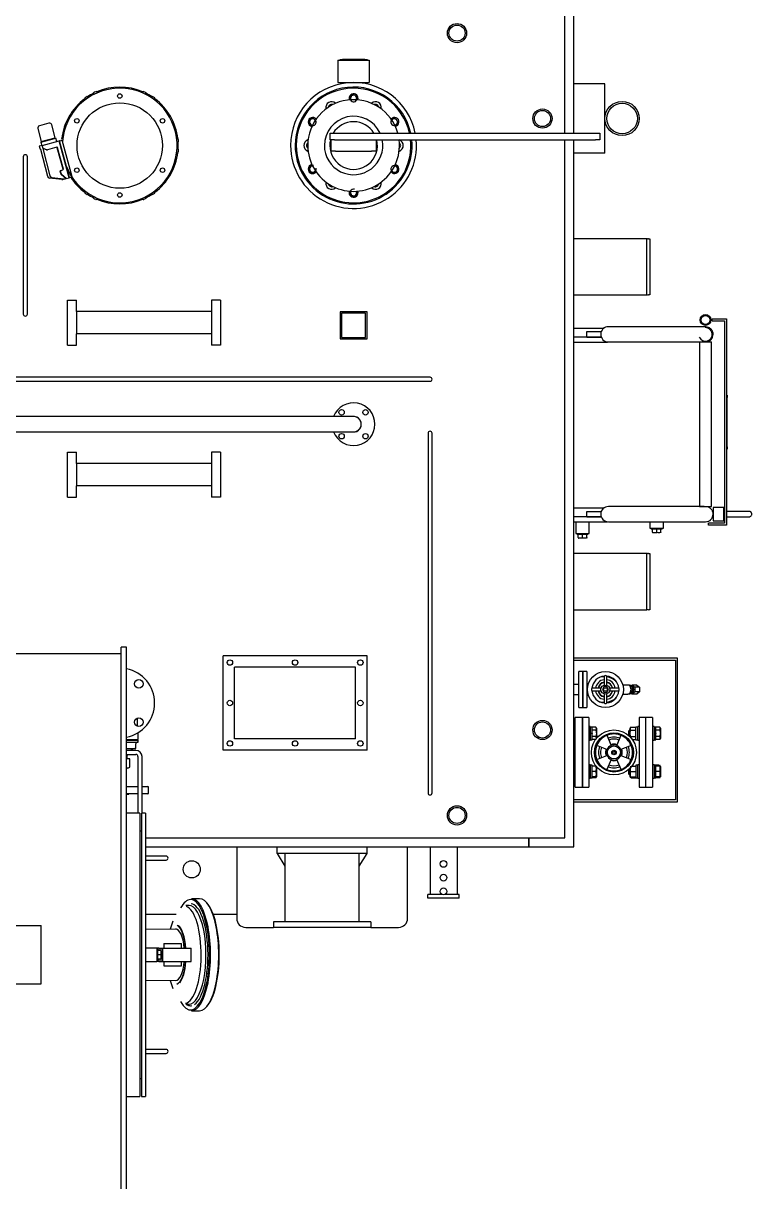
# Model space of a CAD drawing. Header units: millimetres. Extents: x 89978 to 501025, y -351975 to 835730.
# Drawn here: x 152238 to 153859, y -213591 to -211014 of the extents above; entities that cross this region are included whole.
import ezdxf

# ---------------------------------------------------------------- set-up
doc = ezdxf.new("R2010")
doc.units = ezdxf.units.MM
doc.header["$LTSCALE"] = 150
doc.layers.add('------00 Switch Gear_154kV', color=4, linetype='Continuous')

# ---------------------------------------------------------------- blocks, each defined once
blk = doc.blocks.new('X-1F-PLAN$0$top tr')
at = {"layer": '------00 Switch Gear_154kV', "linetype": 'Continuous'}
for p, q in [((320211, 116111.9), (320211, 114743.9)), ((320223, 116111.9), (320223, 114743.9)), ((320168.6, 115112.9), (320168.6, 115742.9)), ((320177.6, 115742.9), (320168.6, 115742.9)), ((320177.6, 115112.9), (320177.6, 115742.9)), ((320181, 115112.9), (320181, 115742.9)), ((320211, 115742.9), (320181, 115742.9)), ((320181, 115702.9), (320177.6, 115702.9)), ((320127.6, 115647.4), (320123.1, 115647.4)), ((320123.1, 115638.4), (320127.6, 115638.4)), ((320168.6, 115647.4), (320127.6, 115647.4)), ((320127.6, 115638.4), (320168.6, 115638.4)), ((320066.6, 115552.7), (320048.6, 115552.7)), ((320078.8, 115537.8), (320071.9, 115537.8)), ((320168.6, 115484.5), (320101.6, 115485.2)), ((320114.2, 115485.1), (320108.2, 115503)), ((320401, 115492.8), (320401, 115363)), ((320651, 115492.8), (320401, 115492.8)), ((320069, 115442.9), (320066.9, 115442.9)), ((320066.9, 115442.9), (320066.9, 115412.9)), ((320093.3, 115442.9), (320069, 115442.9)), ((320127.7, 115452.9), (320088.4, 115452.9)), ((320088.4, 115452.9), (320088.4, 115442.9)), ((320096.3, 115442.9), (320093.3, 115442.9)), ((320122.1, 115442.9), (320096.3, 115442.9)), ((320126.4, 115442.9), (320122.1, 115442.9)), ((320130.9, 115442.9), (320126.4, 115442.9)), ((320127.7, 115442.9), (320127.7, 115452.9)), ((320134.8, 115442.9), (320130.9, 115442.9)), ((320130.9, 115412.9), (320130.9, 115442.9)), ((320133.6, 115437.4), (320133.3, 115436.9)), ((320133.3, 115436.9), (320133.3, 115418.9)), ((320134.5, 115437.4), (320133.7, 115437.4)), ((320134.5, 115437.4), (320141.3, 115437.4)), ((320138.9, 115442.9), (320134.8, 115442.9)), ((320134.8, 115437.4), (320134.8, 115442.9)), ((320138.9, 115442.9), (320143.6, 115442.9)), ((320138.9, 115442.9), (320138.9, 115442.9)), ((320138.9, 115437.4), (320138.9, 115442.9)), ((320141.3, 115439.9), (320141.3, 115415.9)), ((320143.6, 115439.9), (320141.3, 115439.9)), ((320143.6, 115412.9), (320143.6, 115442.9)), ((320168.6, 115442.9), (320143.6, 115442.9)), ((320069, 115412.9), (320066.9, 115412.9)), ((320093.3, 115412.9), (320069, 115412.9)), ((320088.4, 115412.9), (320088.4, 115402.9)), ((320096.3, 115412.9), (320093.3, 115412.9)), ((320122.1, 115412.9), (320096.3, 115412.9)), ((320126.4, 115412.9), (320122.1, 115412.9)), ((320130.9, 115412.9), (320126.4, 115412.9)), ((320127.7, 115402.9), (320127.7, 115412.9)), ((320134.8, 115412.9), (320130.9, 115412.9)), ((320134.5, 115418.4), (320133.6, 115418.4)), ((320134.5, 115427.9), (320141.3, 115427.9)), ((320134.5, 115418.4), (320141.3, 115418.4)), ((320134.8, 115412.9), (320134.8, 115418.4)), ((320138.9, 115412.9), (320134.8, 115412.9)), ((320138.9, 115412.9), (320138.9, 115418.4)), ((320138.9, 115412.9), (320143.6, 115412.9)), ((320138.9, 115412.9), (320138.9, 115412.9)), ((320141.3, 115415.9), (320143.6, 115415.9)), ((320143.6, 115412.9), (320168.6, 115412.9)), ((320127.7, 115402.9), (320088.4, 115402.9)), ((319668, 115366.9), (319606, 115366.9)), ((319668, 115366.9), (319884, 115366.9)), ((319668, 115354.9), (319668, 115366.9)), ((319668, 115354.9), (319884, 115354.9)), ((319693.4, 115354.9), (319693.4, 115202.9)), ((319858.6, 115202.9), (319858.6, 115354.9)), ((319946, 115366.9), (319884, 115366.9)), ((319884, 115354.9), (319884, 115366.9)), ((320101.6, 115370.7), (320168.6, 115371.4)), ((320108.2, 115352.9), (320114.2, 115370.8)), ((320651, 115363), (320401, 115363)), ((319586, 115346.9), (319586, 115187.9)), ((319966, 115187.9), (319966, 115346.9)), ((320018.2, 115337.9), (319966, 115337.9)), ((320168.6, 115337.9), (320100.3, 115337.9)), ((320048.6, 115303.2), (320066.6, 115303.2)), ((320071.9, 115318.1), (320078.8, 115318.1)), ((319471, 115301.9), (319541, 115301.9)), ((319471, 115301.9), (319471, 115293.9)), ((319471, 115293.9), (319503.4, 115293.9)), ((319476, 115187.9), (319476, 115293.9)), ((319508.7, 115293.9), (319541, 115293.9)), ((319536, 115187.9), (319536, 115293.9)), ((319541, 115301.9), (319541, 115293.9)), ((319693.4, 115230.8), (319676, 115202.9)), ((319876, 115202.9), (319858.6, 115230.8)), ((319676, 115202.9), (319676, 115187.9)), ((319676, 115202.9), (319876, 115202.9)), ((319876, 115202.9), (319876, 115187.9)), ((320127.6, 115217.4), (320123.1, 115217.4)), ((320123.1, 115208.4), (320127.6, 115208.4)), ((320168.6, 115217.4), (320127.6, 115217.4)), ((320127.6, 115208.4), (320168.6, 115208.4)), ((319216, 115187.9), (319216, 113615.4)), ((319316, 115187.9), (319216, 115187.9)), ((320168.6, 115187.9), (319316, 115187.9)), ((319316, 115187.9), (319316, 115167.9)), ((319316, 115167.9), (319316, 115187.9)), ((320168.6, 115167.9), (319236, 115167.9)), ((319236, 115167.9), (319236, 113615.4)), ((320177.6, 115152.9), (320181, 115152.9)), ((320168.6, 115112.9), (320177.6, 115112.9)), ((320176.5, 115112.9), (320176.5, 114986.9)), ((320181, 115112.9), (320211, 115112.9)), ((320185.5, 114986.9), (320185.5, 115112.9)), ((319216, 115087.9), (318986, 115087.9)), ((318986, 115087.9), (318986, 114767.9)), ((318990.5, 114772.4), (318990.5, 115083.4)), ((318990.5, 115083.4), (319216, 115083.4)), ((320211, 115070.9), (320206, 115070.9)), ((320206, 115070.9), (320206, 115069.9)), ((319041, 114900.4), (319041, 115055.4)), ((319057, 115055.4), (319041, 115055.4)), ((319057, 114900.4), (319057, 115055.4)), ((319057, 114900.4), (319057, 115055.4)), ((319071, 115055.4), (319057, 115055.4)), ((319071, 114900.4), (319071, 115055.4)), ((319183, 114900.4), (319183, 115055.4)), ((319197, 115055.4), (319183, 115055.4)), ((319197, 115055.4), (319197, 114900.4)), ((319213, 115055.4), (319197, 115055.4)), ((319197, 114900.4), (319197, 115055.4)), ((319213, 115055.4), (319213, 114900.4)), ((319531.5, 115067.9), (319531.5, 115058.9)), ((319531.5, 115058.9), (319531.5, 114276.9)), ((319540.5, 115058.9), (319540.5, 115067.9)), ((319540.5, 114276.9), (319540.5, 115058.9)), ((320161.8, 115067.9), (320161.8, 115055.9)), ((320163.8, 115069.9), (320176.9, 115069.9)), ((320176.9, 115053.9), (320163.8, 115053.9)), ((320185.5, 115069.9), (320202.7, 115069.9)), ((320202.7, 115053.9), (320185.5, 115053.9)), ((320202.7, 115069.9), (320211, 115069.9)), ((320211, 115053.9), (320202.7, 115053.9)), ((319024.1, 115032.4), (319023.8, 115031.9)), ((319023.8, 115008.9), (319023.8, 115031.9)), ((319025.2, 115034.2), (319024.1, 115032.4)), ((319025.2, 115032.4), (319024.2, 115032.4)), ((319025.2, 115034.2), (319033.8, 115034.2)), ((319025.2, 115032.4), (319033.8, 115032.4)), ((319025.2, 115020.4), (319033.8, 115020.4)), ((319033.8, 115034.4), (319033.8, 115006.4)), ((319037.8, 115034.4), (319033.8, 115034.4)), ((319033.8, 115034.4), (319033.8, 115034.4)), ((319037.8, 115034.4), (319033.8, 115034.4)), ((319037.8, 115005.4), (319037.8, 115035.4)), ((319041, 115035.4), (319037.8, 115035.4)), ((319074.2, 115035.4), (319071, 115035.4)), ((319074.2, 115035.4), (319074.2, 115005.4)), ((319078.2, 115034.4), (319074.2, 115034.4)), ((319078.2, 115006.4), (319078.2, 115034.4)), ((319089, 115034.2), (319078.2, 115034.2)), ((319089.9, 115032.4), (319078.2, 115032.4)), ((319089.9, 115020.4), (319078.2, 115020.4)), ((319091.2, 115031.9), (319089.9, 115034.2)), ((319089.9, 115032.4), (319091, 115032.4)), ((319091.2, 115031.9), (319091.2, 115012.9)), ((319091.8, 115028.4), (319091.2, 115028.4)), ((319091.2, 115027.1), (319093.1, 115027.1)), ((319091.8, 115013.5), (319091.8, 115028.4)), ((319093.8, 115026.4), (319091.8, 115028.4)), ((319093.8, 115026.4), (319093.8, 115015.3)), ((319166.1, 115032.4), (319165.8, 115031.9)), ((319165.8, 115009.5), (319165.8, 115031.9)), ((319167.2, 115034.2), (319166.1, 115032.4)), ((319167.2, 115032.4), (319166.2, 115032.4)), ((319167.2, 115034.2), (319175.8, 115034.2)), ((319167.2, 115032.4), (319175.8, 115032.4)), ((319167.2, 115020.4), (319175.8, 115020.4)), ((319175.8, 115034.4), (319175.8, 115006.4)), ((319179.8, 115034.4), (319175.8, 115034.4)), ((319175.8, 115034.4), (319175.8, 115034.4)), ((319179.8, 115034.4), (319175.8, 115034.4)), ((319179.8, 115005.4), (319179.8, 115035.4)), ((319183, 115035.4), (319179.8, 115035.4)), ((319216, 115035.4), (319213, 115035.4)), ((319023.8, 115008.9), (319025.2, 115006.5)), ((319025.2, 115008.4), (319024.1, 115008.4)), ((319025.2, 115008.4), (319033.8, 115008.4)), ((319026.1, 115006.5), (319033.8, 115006.5)), ((319033.8, 115006.4), (319037.8, 115006.4)), ((319037.8, 115005.4), (319041, 115005.4)), ((319071, 115005.4), (319074.2, 115005.4)), ((319074.2, 115006.4), (319078.2, 115006.4)), ((319087.4, 115008.4), (319078.2, 115008.4)), ((319111.5, 114984.4), (319088.9, 114993.7)), ((319111.3, 115016), (319120.6, 114993.5)), ((319133.5, 114993.5), (319142.8, 115016)), ((319165.1, 114993.7), (319142.6, 114984.4)), ((319167.2, 115008.4), (319175.8, 115008.4)), ((319175.8, 115006.4), (319179.8, 115006.4)), ((319179.8, 115005.4), (319183, 115005.4)), ((319213, 115005.4), (319216, 115005.4)), ((320206.5, 115012.4), (320203.5, 115010.7)), ((320203.5, 115010.7), (320203.5, 114992.4)), ((320209.2, 115012.4), (320206.5, 115012.4)), ((320211, 115012.4), (320209.2, 115012.4)), ((319088.9, 114962.2), (319111.5, 114971.5)), ((319142.6, 114971.5), (319165.1, 114962.2)), ((319676, 114972.9), (319996, 114972.9)), ((319676, 114972.9), (319676, 114762.9)), ((319996, 114972.9), (319996, 114762.9)), ((320211, 114982.4), (320190, 114982.4)), ((320190, 114973.4), (320211, 114973.4)), ((320211, 114969.4), (320190.4, 114969.4)), ((320190.4, 114969.4), (320190.4, 114958.4)), ((320203.5, 114992.4), (320211, 114992.4)), ((320211, 114983.4), (320208.3, 114983.4)), ((320209.5, 114992.4), (320209.5, 114983.4)), ((319025.2, 114949.4), (319023.8, 114947)), ((319023.8, 114924), (319023.8, 114947)), ((319025.2, 114949.4), (319033.8, 114949.4)), ((319025.2, 114942.5), (319033.8, 114942.5)), ((319033.8, 114949.5), (319033.8, 114935.9)), ((319037.8, 114949.5), (319033.8, 114949.5)), ((319037.8, 114920.5), (319037.8, 114950.5)), ((319041, 114950.5), (319037.8, 114950.5)), ((319074.2, 114950.5), (319071, 114950.5)), ((319074.2, 114950.5), (319074.2, 114920.5)), ((319078.2, 114949.5), (319074.2, 114949.5)), ((319078.2, 114949.5), (319078.2, 114921.5)), ((319086, 114949.4), (319078.2, 114949.4)), ((319089.9, 114942.5), (319078.2, 114942.5)), ((319091.2, 114943), (319091.2, 114924)), ((319091.8, 114927.5), (319091.8, 114942.4)), ((319120.6, 114962.4), (319111.3, 114939.8)), ((319142.8, 114939.8), (319133.5, 114962.4)), ((319165.8, 114924), (319165.8, 114946.4)), ((319167.2, 114942.5), (319175.8, 114942.5)), ((319168.1, 114949.4), (319175.8, 114949.4)), ((319175.8, 114949.5), (319175.8, 114935.9)), ((319179.8, 114949.5), (319175.8, 114949.5)), ((319179.8, 114920.5), (319179.8, 114950.5)), ((319183, 114950.5), (319179.8, 114950.5)), ((319216, 114950.5), (319213, 114950.5)), ((319701.5, 114947.4), (319701.5, 114788.4)), ((319701.5, 114947.4), (319970.5, 114947.4)), ((319970.5, 114947.4), (319970.5, 114788.4)), ((320185, 114954.4), (320185, 114950.4)), ((320211, 114950.4), (320185, 114950.4)), ((320211, 114949.4), (320185, 114949.4)), ((320185, 114949.4), (320185, 114933.7)), ((320211, 114955.4), (320186, 114955.4)), ((320189.5, 114950.4), (320189.5, 114949.4)), ((319023.8, 114924), (319025.2, 114921.7)), ((319025.2, 114928.6), (319033.8, 114928.6)), ((319025.2, 114921.7), (319033.8, 114921.7)), ((319033.8, 114935.9), (319037.8, 114935.9)), ((319033.8, 114935.1), (319033.8, 114935.9)), ((319033.8, 114935.1), (319033.8, 114921.5)), ((319037.8, 114935.1), (319033.8, 114935.1)), ((319033.8, 114921.5), (319037.8, 114921.5)), ((319037.8, 114920.5), (319041, 114920.5)), ((319071, 114920.5), (319074.2, 114920.5)), ((319074.2, 114921.5), (319078.2, 114921.5)), ((319089.9, 114928.6), (319078.2, 114928.6)), ((319089.9, 114921.7), (319078.2, 114921.7)), ((319089.9, 114921.7), (319091.2, 114924)), ((319091.2, 114928.7), (319093.1, 114928.7)), ((319091.2, 114927.5), (319091.8, 114927.5)), ((319091.8, 114927.5), (319093.8, 114929.5)), ((319093.8, 114940.6), (319093.8, 114929.5)), ((319165.8, 114924), (319167.2, 114921.7)), ((319167.2, 114928.6), (319175.8, 114928.6)), ((319167.2, 114921.7), (319175.8, 114921.7)), ((319175.8, 114935.9), (319179.8, 114935.9)), ((319175.8, 114935.1), (319175.8, 114935.9)), ((319175.8, 114935.1), (319175.8, 114921.5)), ((319179.8, 114935.1), (319175.8, 114935.1)), ((319175.8, 114921.5), (319179.8, 114921.5)), ((319179.8, 114920.5), (319183, 114920.5)), ((319213, 114920.5), (319216, 114920.5)), ((320186.5, 114919.4), (320186.5, 114901.3)), ((319041, 114900.4), (319057, 114900.4)), ((319057, 114900.4), (319071, 114900.4)), ((319183, 114900.4), (319197, 114900.4)), ((319197, 114900.4), (319213, 114900.4)), ((319143, 114867.8), (319143, 114847.5)), ((319149, 114847.5), (319149, 114867.8)), ((319187, 114797.9), (319187, 114877.9)), ((319196, 114877.9), (319187, 114877.9)), ((319196, 114877.9), (319196, 114797.9)), ((319205, 114877.9), (319196, 114877.9)), ((319196, 114797.9), (319196, 114877.9)), ((319205, 114877.9), (319205, 114797.9)), ((319070.1, 114842.9), (319076.2, 114847.9)), ((319070.1, 114842.9), (319080.7, 114842.9)), ((319070.1, 114832.9), (319070.1, 114842.9)), ((319076.2, 114847.9), (319086.8, 114847.9)), ((319080.7, 114842.9), (319086.8, 114847.9)), ((319080.7, 114832.9), (319080.7, 114842.9)), ((319086.5, 114842.9), (319088.1, 114844.2)), ((319086.5, 114842.9), (319090, 114842.9)), ((319086.5, 114840.4), (319086.5, 114842.9)), ((319086.5, 114835.5), (319086.5, 114840.4)), ((319086.8, 114847.9), (319088.2, 114846.8)), ((319088.1, 114844.2), (319091.1, 114846.7)), ((319091.4, 114846.9), (319089.1, 114846.9)), ((319091.1, 114846.7), (319092.6, 114847.9)), ((319092.6, 114847.9), (319096.2, 114847.9)), ((319107.3, 114847.9), (319096.2, 114847.9)), ((319136.5, 114840.9), (319116.2, 114840.9)), ((319142.8, 114843.6), (319139.5, 114837.9)), ((319149.3, 114843.6), (319142.8, 114843.6)), ((319152.5, 114837.9), (319149.3, 114843.6)), ((319175.9, 114840.9), (319155.6, 114840.9)), ((319187, 114850.4), (319184, 114850.4)), ((319216, 114848.8), (319205, 114848.8)), ((319070.1, 114832.9), (319080.7, 114832.9)), ((319076.2, 114827.9), (319070.1, 114832.9)), ((319076.2, 114827.9), (319086.8, 114827.9)), ((319086.8, 114827.9), (319080.7, 114832.9)), ((319086.5, 114832.9), (319086.5, 114835.5)), ((319086.5, 114832.9), (319090, 114832.9)), ((319088.1, 114831.7), (319086.5, 114832.9)), ((319088.2, 114829), (319086.8, 114827.9)), ((319091.1, 114829.2), (319088.1, 114831.7)), ((319089.1, 114828.9), (319091.4, 114828.9)), ((319092.6, 114827.9), (319091.1, 114829.2)), ((319092.6, 114827.9), (319096.2, 114827.9)), ((319096.2, 114827.9), (319107.3, 114827.9)), ((319116.2, 114834.9), (319136.5, 114834.9)), ((319139.5, 114837.9), (319142.8, 114832.3)), ((319142.8, 114832.3), (319149.3, 114832.3)), ((319143, 114828.4), (319143, 114808.1)), ((319149, 114808.1), (319149, 114828.4)), ((319149.3, 114832.3), (319152.5, 114837.9)), ((319155.6, 114834.9), (319175.9, 114834.9)), ((319184, 114825.4), (319187, 114825.4)), ((319205, 114827.1), (319216, 114827.1)), ((319187, 114797.9), (319196, 114797.9)), ((319196, 114797.9), (319205, 114797.9)), ((319701.5, 114788.4), (319970.5, 114788.4)), ((318986, 114767.9), (319216, 114767.9)), ((319216, 114772.4), (318990.5, 114772.4)), ((319676, 114762.9), (319996, 114762.9)), ((320211, 114743.9), (320223, 114743.9)), ((320223, 114758.9), (320866, 114758.9)), ((319047, 114535.4), (319047, 114660.4)), ((319047, 114660.4), (319050.3, 114660.4)), ((319216, 114660.4), (319054, 114660.4)), ((319054, 114660.4), (319054, 114535.4)), ((319050.3, 114535.4), (319047, 114535.4)), ((319054, 114535.4), (319216, 114535.4)), ((319047, 114478.9), (319017, 114478.9)), ((319017, 114478.9), (319017, 114464.9)), ((319020, 114481.2), (319044, 114481.2)), ((319020, 114481.2), (319020, 114478.9)), ((319022.5, 114488.1), (319022.5, 114489)), ((319022.5, 114488.1), (319022.5, 114481.2)), ((319032, 114489.2), (319041, 114489.2)), ((319032, 114488.1), (319032, 114481.2)), ((319041.5, 114489), (319041, 114489.2)), ((319041.5, 114488.1), (319041.5, 114489)), ((319041.5, 114488.1), (319041.5, 114481.2)), ((319044, 114478.9), (319044, 114481.2)), ((319047, 114464.9), (319047, 114478.9)), ((319212, 114490.9), (319182, 114490.9)), ((319182, 114490.9), (319182, 114465.9)), ((319185, 114493.2), (319209, 114493.2)), ((319185, 114493.2), (319185, 114490.9)), ((319187.5, 114500.1), (319187.5, 114501)), ((319187.5, 114500.1), (319187.5, 114493.2)), ((319188, 114501.2), (319206, 114501.2)), ((319197, 114500.1), (319197, 114493.2)), ((319206.5, 114501), (319206, 114501.2)), ((319206.5, 114500.1), (319206.5, 114500.9)), ((319206.5, 114500.1), (319206.5, 114493.2)), ((319209, 114490.9), (319209, 114493.2)), ((319212, 114465.9), (319212, 114490.9)), ((318876.4, 114013.7), (318876.4, 114472.7)), ((318876.4, 114472.7), (318916.4, 114472.7)), ((318880.9, 114018.2), (318880.9, 114468.2)), ((318880.9, 114468.2), (318916.4, 114468.2)), ((318883.4, 114462.9), (318880.9, 114462.9)), ((318883.4, 114432.9), (318883.4, 114462.9)), ((318906.4, 114462.9), (318883.4, 114462.9)), ((318883.4, 114432.9), (318883.4, 114462.9)), ((318906.4, 114432.9), (318906.4, 114462.9)), ((318916.4, 114472.7), (318916.4, 114468.2)), ((319141.5, 114465.9), (319216, 114465.9)), ((319155.4, 114453.9), (319216, 114453.9)), ((319187, 114453.9), (319155.4, 114453.9)), ((319187, 114453.9), (319187, 114441.9)), ((318880.9, 114432.9), (318883.4, 114432.9)), ((318883.4, 114432.9), (318906.4, 114432.9)), ((318937, 114430.9), (318909.8, 114430.9)), ((318909.8, 114430.9), (318909.8, 114064.9)), ((318937, 114064.9), (318937, 114430.9)), ((319216, 114433.9), (319149.1, 114433.9)), ((319187, 114441.9), (319155.4, 114441.9)), ((320002, 114409.9), (320022, 114409.9)), ((320002, 114309.9), (320002, 114409.9)), ((320022, 114384.9), (320022, 114409.9)), ((320322, 114409.9), (320322, 114384.9)), ((320342, 114409.9), (320322, 114409.9)), ((320342, 114409.9), (320342, 114309.9)), ((320022, 114384.9), (320059.4, 114384.9)), ((320022, 114334.9), (320022, 114384.9)), ((320059.4, 114384.9), (320284.7, 114384.9)), ((320284.7, 114384.9), (320322, 114384.9)), ((320322, 114334.9), (320322, 114384.9)), ((320022, 114334.9), (320059.4, 114334.9)), ((320022, 114309.9), (320022, 114334.9)), ((320059.4, 114334.9), (320284.7, 114334.9)), ((320284.7, 114334.9), (320322, 114334.9)), ((320322, 114334.9), (320322, 114309.9)), ((318874.9, 114298.2), (318874.9, 114303.2)), ((318874.9, 114303.2), (318876.4, 114303.2)), ((318874.9, 114298.2), (318874.9, 114188.2)), ((320002, 114309.9), (320022, 114309.9)), ((320342, 114309.9), (320322, 114309.9)), ((318874.9, 114282.6), (318874.9, 114282.6)), ((318874.9, 114281.3), (318874.9, 114281.3)), ((319531.5, 114276.9), (319531.5, 114267.9)), ((319540.5, 114267.9), (319540.5, 114276.9)), ((319738.3, 114264.9), (319706, 114264.9)), ((321070.6, 114264.9), (319738.3, 114264.9)), ((318874.9, 114245.6), (318874.9, 114245.6)), ((319706, 114230.9), (319738.3, 114230.9)), ((319738.3, 114230.9), (321070.6, 114230.9)), ((318874.9, 114208), (318874.9, 114208)), ((318874.9, 114208), (318874.9, 114208)), ((318874.9, 114200.7), (318874.9, 114200.7)), ((318874.9, 114200), (318874.9, 114200)), ((318874.9, 114183.2), (318874.9, 114188.2)), ((318876.4, 114183.2), (318874.9, 114183.2)), ((319545, 114152.4), (319536, 114152.4)), ((319536, 114143.4), (319545, 114143.4)), ((321127, 114152.4), (319545, 114152.4)), ((319545, 114143.4), (321127, 114143.4)), ((319141.5, 114065.9), (319216, 114065.9)), ((320002, 114071.9), (320022, 114071.9)), ((320002, 113971.9), (320002, 114071.9)), ((320022, 114046.9), (320022, 114071.9)), ((320322, 114071.9), (320322, 114046.9)), ((320342, 114071.9), (320322, 114071.9)), ((320342, 114071.9), (320342, 113971.9)), ((318937, 114064.9), (318909.8, 114064.9)), ((319155.4, 114053.9), (319216, 114053.9)), ((319187, 114053.9), (319155.4, 114053.9)), ((319187, 114041.9), (319155.4, 114041.9)), ((319187, 114053.9), (319187, 114041.9)), ((319736, 114057.9), (319676, 114057.9)), ((319676, 114057.9), (319676, 113997.9)), ((319679.2, 114054.7), (319679.2, 114001.1)), ((319732.8, 114054.7), (319679.2, 114054.7)), ((319732.8, 114001.1), (319732.8, 114054.7)), ((319736, 113997.9), (319736, 114057.9)), ((320022, 114046.9), (320059.4, 114046.9)), ((320022, 113996.9), (320022, 114046.9)), ((320059.4, 114046.9), (320284.7, 114046.9)), ((320284.7, 114046.9), (320322, 114046.9)), ((320322, 113996.9), (320322, 114046.9)), ((318908.4, 114018.2), (318880.9, 114018.2)), ((318908.4, 114018.2), (318908.4, 114013.7)), ((319216, 114033.9), (319149.1, 114033.9)), ((318908.4, 114013.7), (318876.4, 114013.7)), ((319676, 113997.9), (319736, 113997.9)), ((319679.2, 114001.1), (319732.8, 114001.1)), ((320022, 113996.9), (320059.4, 113996.9)), ((320022, 113971.9), (320022, 113996.9)), ((320059.4, 113996.9), (320284.7, 113996.9)), ((320284.7, 113996.9), (320322, 113996.9)), ((320322, 113996.9), (320322, 113971.9)), ((320431.5, 114002.9), (320431.5, 113993.9)), ((320431.5, 113993.9), (320431.5, 113661.9)), ((320440.5, 113993.9), (320440.5, 114002.9)), ((320440.5, 113661.9), (320440.5, 113993.9)), ((320002, 113971.9), (320022, 113971.9)), ((320342, 113971.9), (320322, 113971.9)), ((319047, 113835.4), (319047, 113960.4)), ((319047, 113960.4), (319050.3, 113960.4)), ((319216, 113960.4), (319054, 113960.4)), ((319054, 113960.4), (319054, 113835.4)), ((319050.3, 113835.4), (319047, 113835.4)), ((319054, 113835.4), (319216, 113835.4)), ((320148.2, 113731.9), (320148.6, 113729.3)), ((320155.5, 113734.2), (320153.8, 113737.2)), ((320167.5, 113745.2), (320169.3, 113742.1)), ((320177, 113745.6), (320174.9, 113747.4)), ((320277.2, 113747.3), (320275.2, 113745.6)), ((320282.8, 113742.1), (320284.6, 113745.2)), ((320298.3, 113737.2), (320296.5, 113734.2)), ((320303.3, 113729.3), (320303.9, 113731.9)), ((319654.2, 113717.7), (319652.5, 113714.7)), ((319657.7, 113717.7), (319654.2, 113717.7)), ((319757.9, 113717.7), (319754.4, 113717.7)), ((319759.6, 113714.7), (319757.9, 113717.7)), ((320337.9, 113699.3), (320332.2, 113697.8)), ((320332.2, 113697.8), (320354.2, 113615.7)), ((320338.4, 113699.5), (320337.9, 113699.3)), ((320337.9, 113699.3), (320359.9, 113617.2)), ((320345.1, 113701.3), (320338.4, 113699.5)), ((320338.4, 113699.5), (320360.4, 113617.3)), ((320338.7, 113697.5), (320359.7, 113619.2)), ((320338.9, 113697.5), (320338.7, 113697.5)), ((320345.9, 113701.5), (320345.1, 113701.3)), ((320345.1, 113701.3), (320355, 113692.8)), ((320351.1, 113702.9), (320345.9, 113701.5)), ((320345.9, 113701.5), (320355.8, 113693)), ((320377, 113698.7), (320349.5, 113701.7)), ((320351.8, 113703.1), (320351.1, 113702.9)), ((320351.4, 113680.4), (320364.1, 113632.9)), ((320351.8, 113703.1), (320351.9, 113703)), ((320352.1, 113680.6), (320364.9, 113633.1)), ((320356.9, 113683.4), (320352.4, 113682.2)), ((320382.2, 113700.1), (320354.7, 113703.1)), ((320356.6, 113690.3), (320358, 113685.3)), ((320357.7, 113683.6), (320356.9, 113683.4)), ((320357.4, 113690.5), (320358.7, 113685.5)), ((320397.4, 113634.8), (320381.2, 113695.1)), ((320402.6, 113636.2), (320386.4, 113696.4)), ((320431.5, 113661.9), (320431.5, 113652.9)), ((320440.5, 113652.9), (320440.5, 113661.9)), ((319147, 113644.9), (319154, 113644.9)), ((319147, 113644.9), (319147, 113490.9)), ((319154, 113644.9), (319216, 113644.9)), ((319604.1, 113630.9), (319602.4, 113627.9)), ((319602.4, 113627.9), (319604.1, 113624.9)), ((319656, 113615.4), (319656, 113640.4)), ((319656, 113640.4), (319666, 113640.4)), ((319746, 113640.4), (319666, 113640.4)), ((319746, 113640.4), (319756, 113640.4)), ((319756, 113640.4), (319756, 113615.4)), ((319809.7, 113627.9), (319808, 113630.9)), ((319808, 113624.9), (319809.7, 113627.9)), ((320095.3, 113635.9), (320098.8, 113635.9)), ((320099.6, 113644.2), (320097.1, 113643.4)), ((320365.9, 113631.8), (320387, 113637.5)), ((320387.8, 113637.7), (320387, 113637.5)), ((320387.9, 113637.5), (320396.6, 113634.6)), ((320388.6, 113637.7), (320397.4, 113634.8)), ((320397.4, 113634.8), (320396.6, 113634.6)), ((320396.6, 113634.6), (320398.5, 113627.6)), ((320398.5, 113627.6), (320405.2, 113629.4)), ((320401.4, 113620.1), (320399.3, 113627.8)), ((320402.4, 113636.7), (320403.3, 113636.4)), ((320402.6, 113636.2), (320403.3, 113636.4)), ((320405.2, 113629.4), (320403.3, 113636.4)), ((319158.2, 113600.4), (319158.2, 113615.4)), ((319158.2, 113615.4), (319168.2, 113615.4)), ((319748.2, 113615.4), (319168.2, 113615.4)), ((319746, 113615.4), (319666, 113615.4)), ((319748.2, 113615.4), (319758.2, 113615.4)), ((319758.2, 113615.4), (319758.2, 113600.4)), ((320098.8, 113620), (320095.3, 113620)), ((320097.1, 113612.5), (320099.6, 113611.7)), ((320352.5, 113611.7), (320355, 113612.5)), ((320359.9, 113617.2), (320354.2, 113615.7)), ((320359.8, 113619.3), (320359.7, 113619.2)), ((320359.9, 113617.2), (320360.4, 113617.3)), ((320398.5, 113627.6), (320360.4, 113617.3)), ((320366.3, 113618.9), (320368.3, 113611.2)), ((320401.4, 113620.1), (320368.3, 113611.2)), ((320400.5, 113619.3), (320369.5, 113611)), ((320369.5, 113611), (320377.3, 113582)), ((320370.4, 113611.7), (320370.5, 113611.3)), ((320399.5, 113619), (320399.3, 113619.5)), ((320408.2, 113590.3), (320400.5, 113619.3)), ((319168.2, 113600.4), (319158.2, 113600.4)), ((319748.2, 113600.4), (319168.2, 113600.4)), ((319216, 113600.4), (319216, 113307.9)), ((319236, 113600.4), (319236, 113327.9)), ((319758.2, 113600.4), (319748.2, 113600.4)), ((320383.4, 113578.5), (320404.7, 113584.2)), ((319652.5, 113541.2), (319654.2, 113538.2)), ((319654.2, 113538.2), (319657.7, 113538.2)), ((319754.4, 113538.2), (319757.9, 113538.2)), ((319757.9, 113538.2), (319759.6, 113541.2)), ((320148.6, 113526.6), (320148.2, 113524)), ((320303.9, 113524), (320303.3, 113526.5)), ((320153.8, 113518.7), (320155.5, 113521.7)), ((320169.3, 113513.8), (320167.5, 113510.7)), ((320174.9, 113508.5), (320177, 113510.3)), ((320275.2, 113510.3), (320277.2, 113508.6)), ((320284.6, 113510.7), (320282.8, 113513.8)), ((320296.5, 113521.7), (320298.3, 113518.7)), ((319147, 113490.9), (319154, 113490.9)), ((319154, 113490.9), (319216, 113490.9)), ((319671, 113437.9), (319671, 113487.9)), ((319741, 113487.9), (319671, 113487.9)), ((319741, 113437.9), (319741, 113487.9)), ((319741, 113437.9), (319671, 113437.9)), ((319676, 113436.9), (319676, 113437.9)), ((319681, 113436.9), (319676, 113436.9)), ((319681, 113436.9), (319731, 113436.9)), ((319736, 113436.9), (319731, 113436.9)), ((319736, 113437.9), (319736, 113436.9))]:
    blk.add_line(p, q, dxfattribs=at)
for centre, radius in [((319506, 115286.9), 7.5), ((319506, 115256.4), 7.5), ((320066, 115237.9), 19), ((319506, 115225.9), 7.5), ((319476, 115117.9), 21.4), ((319476, 115117.9), 17.9), ((319127, 114977.9), 50), ((319127, 114977.9), 43.5), ((319127, 114977.9), 14.5), ((319127, 114977.9), 5), ((319127, 114977.9), 2.64), ((319286, 114927.9), 21.4), ((319286, 114927.9), 17.9), ((319691, 114957.9), 6), ((319836, 114957.9), 6), ((319981, 114957.9), 6), ((320183.6, 114910.4), 9.5), ((319146, 114837.9), 40), ((319691, 114867.9), 6), ((319981, 114867.9), 6), ((319146, 114837.9), 10), ((319146, 114837.9), 4), ((320183.6, 114825.5), 9.5), ((319691, 114777.9), 6), ((319836, 114777.9), 6), ((319981, 114777.9), 6), ((319679.5, 114274.5), 6), ((319732.6, 114274.5), 6), ((319679.5, 114221.4), 6), ((319732.6, 114221.4), 6), ((318923.4, 114015.9), 12), ((318923.4, 114015.9), 10), ((320226, 113737.9), 5), ((320226, 113627.9), 95), ((320130.8, 113682.9), 5), ((320321.3, 113682.9), 5), ((319108.9, 113567.9), 38.1), ((319108.9, 113567.9), 33.9), ((319286, 113567.9), 21.4), ((319286, 113567.9), 17.9), ((320130.8, 113572.9), 5), ((320321.3, 113572.9), 5), ((320226, 113517.9), 5), ((319476, 113377.9), 21.4), ((319476, 113377.9), 17.9)]:
    blk.add_circle(centre, radius, dxfattribs=at)
for centre, radius, start, end in [((320123.1, 115642.9), 4.5, 90, 270), ((320147.5, 115432.7), 13.8, 159.9158, 200.0842), ((320147.5, 115423.2), 13.8, 159.9158, 200.0842), ((319606, 115346.9), 20, 90, 180), ((319946, 115346.9), 20, 0, 90), ((320123.1, 115212.9), 4.5, 90, 270), ((319536, 115067.9), 4.5, 0, 180), ((320163.8, 115067.9), 2, 90, 180), ((320163.8, 115055.9), 2, 180, 270), ((319041.6, 115026.4), 17.5, 159.9158, 200.0842), ((319041.6, 115014.4), 17.5, 159.9158, 200.0842), ((319073.5, 115026.4), 17.5, 339.9158, 20.0842), ((319073.5, 115014.4), 17.5, 339.9158, 20.0842), ((319183.6, 115026.4), 17.5, 159.9158, 200.0842), ((319183.6, 115014.4), 17.5, 159.9158, 200.0842), ((319127, 114977.9), 41.2, 157.5, 202.5), ((319127, 114977.9), 41.2, 112.5, 157.5), ((319127, 114977.9), 41.2, 67.5, 112.5), ((319127, 114977.9), 34.2, 67.5, 112.5), ((319127, 114977.9), 29.8, 67.5, 112.5), ((319127, 114977.9), 18.6, 67.5, 112.5), ((319127, 114977.9), 18.1, 67.5, 112.5), ((319127, 114977.9), 16.8, 67.5, 112.5), ((319127, 114977.9), 41.2, 22.5, 67.5), ((319127, 114977.9), 41.2, 337.5, 22.5), ((320209.5, 115001.5), 11, 91.6546, 122.7297), ((319127, 114977.9), 34.2, 157.5, 180), ((319127, 114977.9), 34.2, 180, 202.5), ((319127, 114977.9), 29.8, 157.5, 202.5), ((319127, 114977.9), 18.6, 157.5, 202.5), ((319127, 114977.9), 18.1, 157.5, 202.5), ((319127, 114977.9), 16.8, 157.5, 202.5), ((319127, 114977.9), 16.8, 112.5, 157.5), ((319127, 114977.9), 16.8, 202.5, 247.5), ((319127, 114977.9), 16.8, 22.5, 67.5), ((319127, 114977.9), 16.8, 292.5, 337.5), ((319127, 114977.9), 16.8, 337.5, 22.5), ((319127, 114977.9), 18.1, 0, 22.5), ((319127, 114977.9), 18.1, 337.5, 0), ((319127, 114977.9), 18.6, 0, 22.5), ((319127, 114977.9), 18.6, 337.5, 0), ((319127, 114977.9), 29.8, 0, 22.5), ((319127, 114977.9), 29.8, 337.5, 0), ((319127, 114977.9), 34.2, 0, 22.5), ((319127, 114977.9), 34.2, 337.5, 0), ((320190, 114986.9), 13.5, 180, 270), ((320190, 114986.9), 4.5, 180, 270), ((320191.4, 114986.6), 17.2, 273.1912, 309.9896), ((320191.4, 114986.6), 17.2, 345.9061, 349.3132), ((319030.3, 114945.9), 6.2, 146.0412, 213.9588), ((319127, 114977.9), 41.2, 202.5, 247.5), ((319127, 114977.9), 34.2, 247.5, 292.5), ((319127, 114977.9), 29.8, 247.5, 292.5), ((319127, 114977.9), 18.6, 247.5, 292.5), ((319127, 114977.9), 18.1, 247.5, 292.5), ((319127, 114977.9), 16.8, 247.5, 292.5), ((319127, 114977.9), 41.2, 292.5, 337.5), ((319172.3, 114945.9), 6.2, 146.0412, 213.9588), ((320226, 114867.9), 77.5, 101.1599, 258.8401), ((320186, 114954.4), 1, 90, 180), ((320187.4, 114958.4), 3, 270, 0), ((319030.3, 114925.1), 6.2, 146.0412, 213.9588), ((319084.7, 114925.1), 6.2, 326.0412, 33.9588), ((319127, 114977.9), 41.2, 247.5, 292.5), ((319165.3, 114926.8), 15, 85.0045, 113.8892), ((319172.3, 114925.1), 6.2, 146.0412, 213.9588), ((319146, 114837.9), 30, 95.6775, 174.3674), ((319148.1, 114828.4), 38, 97.6899, 133.1527), ((319146, 114864.5), 4.48, 47.9742, 132.0246), ((319146, 114837.9), 30, 5.6862, 84.3509), ((319148.1, 114828.4), 38, 71.3614, 88.62), ((319119.5, 114837.9), 4.43, 137.4505, 222.5522), ((319146, 114837.9), 22, 97.8375, 172.1625), ((319146, 114837.9), 16.5, 100.4774, 169.5226), ((319146, 114837.9), 16, 100.8069, 169.1931), ((319146, 114837.9), 22, 7.8375, 82.1625), ((319146, 114837.9), 16.5, 10.4774, 79.5226), ((319146, 114837.9), 16, 10.8069, 79.1931), ((319172.6, 114837.9), 4.48, 317.9721, 42.0283), ((319146, 114837.9), 30, 185.6604, 264.3599), ((319148.1, 114847.5), 38, 226.8473, 262.3101), ((319146, 114837.9), 22, 187.8375, 262.1625), ((319146, 114837.9), 16.5, 190.4774, 259.5226), ((319146, 114837.9), 16, 190.8069, 259.1931), ((319146, 114837.9), 30, 275.6871, 354.3262), ((319146, 114837.9), 16.5, 280.4774, 349.5226), ((319146, 114837.9), 22, 277.8375, 352.1625), ((319146, 114837.9), 16, 280.8069, 349.1931), ((319146, 114811.4), 4.44, 227.5501, 312.4513), ((319148.1, 114847.5), 38, 271.38, 288.6386), ((319050.3, 114654.4), 6, 51.2411, 90), ((319050.3, 114541.4), 6, 270, 308.7589), ((319027.3, 114475.1), 13.8, 69.9158, 110.0842), ((319036.8, 114475.1), 13.8, 69.9158, 110.0842), ((319192.3, 114487.1), 13.8, 69.9158, 110.0842), ((319201.8, 114487.1), 13.8, 69.9158, 110.0842), ((319139.4, 114447.9), 17, 0, 90), ((319139.4, 114447.9), 17, 269.971, 0), ((319706, 114247.9), 47.5, 20.971, 339.029), ((319536, 114267.9), 4.5, 180, 0), ((319706, 114247.9), 17.2, 80.2335, 279.7665), ((319706, 114247.9), 17, 90, 270), ((319536, 114147.9), 4.5, 90, 270), ((318923.4, 114047.9), 15, 23.5782, 270), ((319139.4, 114047.9), 17, 0, 90), ((319139.4, 114047.9), 17, 269.971, 0), ((320436, 114002.9), 4.5, 0, 180), ((319050.3, 113954.4), 6, 51.2411, 90), ((319050.3, 113841.4), 6, 270, 308.7589), ((319706, 113627.9), 140, 0, 185.1225), ((319706, 113627.9), 130, 0, 185.5177), ((320226, 113627.9), 130, 66.7786, 113.2004), ((319706, 113627.9), 127.5, 0, 185.6263), ((319706, 113732.9), 10, 0, 200.0801), ((319706, 113732.9), 8, 255, 195), ((319706, 113732.9), 6.92, 0, 207.4147), ((319706, 113732.9), 6.92, 332.5853, 0), ((319706, 113732.9), 10, 339.9199, 0), ((320226, 113627.9), 130, 126.7996, 173.2214), ((320226, 113627.9), 127.5, 20.1476, 356.4307), ((320150.2, 113732.3), 2, 126.0333, 189.451), ((320226, 113627.9), 131, 123.4738, 126.0333), ((320226, 113627.9), 130, 116.4995, 123.5005), ((320226, 113627.9), 131, 113.9667, 116.5262), ((320173.6, 113745.8), 2, 50.549, 113.9667), ((320278.5, 113745.8), 2, 66.0122, 131.4038), ((320226, 113627.9), 131, 63.4738, 66.0122), ((320226, 113627.9), 130, 56.4995, 63.5005), ((320226, 113627.9), 131, 53.9878, 56.5262), ((320301.9, 113732.3), 2, 348.5962, 53.9878), ((320226, 113627.9), 130, 32.9202, 53.2214), ((319706, 113627.9), 102, 0, 187.0244), ((319657.3, 113712.4), 13, 49.4182, 190.5818), ((319657.3, 113712.4), 7.19, 67.1303, 172.8697), ((319754.8, 113712.4), 13, 349.4182, 130.5818), ((319754.8, 113712.4), 7.19, 7.1303, 112.8697), ((319615.1, 113680.4), 10, 39.9199, 260.0801), ((319615.1, 113680.4), 8, 255, 195), ((319615.1, 113680.4), 6.92, 32.5853, 267.4147), ((319706, 113627.9), 65, 0, 191.0875), ((319706, 113627.9), 53, 0, 193.6417), ((319797, 113680.4), 8, 255, 195), ((319797, 113680.4), 10, 0, 140.0801), ((319797, 113680.4), 6.92, 0, 147.4147), ((319797, 113680.4), 6.92, 272.5853, 0), ((319797, 113680.4), 10, 279.9199, 0), ((319706, 113627.9), 140, 191.3282, 0), ((319706, 113627.9), 130, 192.2125, 0), ((319706, 113627.9), 127.5, 192.4558, 0), ((319608.5, 113627.9), 13, 109.4182, 250.5818), ((319608.5, 113627.9), 7.19, 127.1303, 232.8697), ((319706, 113627.9), 102, 195.6409, 0), ((319706, 113627.9), 65, 205.029, 0), ((319706, 113627.9), 53, 346.3583, 0), ((319803.5, 113627.9), 13, 289.4182, 70.5818), ((319803.5, 113627.9), 7.19, 0, 52.8697), ((319803.5, 113627.9), 7.19, 307.1303, 0), ((320226, 113627.9), 131, 173.9878, 176.5262), ((320097.8, 113641.5), 2, 108.5962, 173.9878), ((320226, 113627.9), 130, 176.4995, 183.5005), ((320436, 113652.9), 4.5, 180, 0), ((319592.9, 113583.6), 34, 69.4023, 70.5818), ((320226, 113627.9), 131, 183.4738, 186.0122), ((320097.8, 113614.4), 2, 186.0122, 251.4038), ((320226, 113627.9), 130, 186.7786, 233.2004), ((320226, 113627.9), 130, 306.7786, 353.2214), ((320354.3, 113614.4), 2, 288.5962, 353.9878), ((319615.1, 113575.4), 10, 99.9199, 320.0801), ((319615.1, 113575.4), 8, 255, 195), ((319615.1, 113575.4), 6.92, 92.5853, 327.4147), ((319706, 113627.9), 53, 211.2563, 328.7437), ((319797, 113575.4), 8, 255, 195), ((319797, 113575.4), 6.92, 0, 87.4147), ((319797, 113575.4), 10, 0, 80.0801), ((320382.1, 113583.3), 5, 195, 285), ((320403.4, 113589), 5, 285, 15), ((319797, 113575.4), 10, 219.9199, 0), ((319797, 113575.4), 6.92, 212.5853, 0), ((319657.3, 113543.5), 13, 169.4182, 310.5818), ((319657.3, 113543.5), 7.19, 187.1303, 292.8697), ((319706, 113522.9), 10, 159.9199, 0), ((319706, 113522.9), 8, 255, 195), ((319706, 113522.9), 6.92, 152.5853, 0), ((319706, 113522.9), 6.92, 0, 27.4147), ((319706, 113522.9), 10, 0, 20.0801), ((319754.8, 113543.5), 13, 229.4182, 10.5818), ((319754.8, 113543.5), 7.19, 247.1303, 352.8697), ((320150.2, 113523.6), 2, 170.549, 233.9667), ((320226, 113627.9), 131, 233.9667, 236.5262), ((320226, 113627.9), 130, 236.4995, 243.5005), ((320226, 113627.9), 131, 243.4738, 246.0333), ((320173.6, 113510.1), 2, 246.0333, 309.451), ((320226, 113627.9), 130, 246.7996, 293.2214), ((320278.5, 113510.1), 2, 228.5962, 293.9878), ((320226, 113627.9), 131, 293.9878, 296.5262), ((320226, 113627.9), 130, 296.4995, 303.5005), ((320226, 113627.9), 131, 303.4738, 306.0122), ((320301.9, 113523.6), 2, 306.0122, 11.4038)]:
    blk.add_arc(centre, radius, start, end, dxfattribs=at)
for centre, major_axis, ratio, start_param, end_param in [((320046.7, 115427.9), (0, -122.7), 0.34202, 3.493348, 5.93143), ((320048.6, 115427.9), (0, 124.7), 0.34202, 0, 3.141593), ((320068.5, 115427.9), (0, -122.7), 0.34202, 2.583534, 6.283185), ((320066.6, 115427.9), (0, 124.7), 0.34202, 0, 3.141593), ((320068.5, 115427.9), (0, 113.4), 0.34202, 0.229959, 3.111978), ((320071.9, 115427.9), (0, 109.8), 0.34202, 0, 3.141593), ((320081.8, 115427.9), (0, 107.9), 0.34202, 0.054355, 3.033474), ((320068.5, 115427.9), (0, 113.4), 0.34202, 0, 0.076421), ((320068.5, 115427.9), (0, 113.4), 0.34202, 6.03154, 6.283185), ((320101.2, 115427.9), (0, -67.1), 0.34202, 3.52172, 4.487054), ((320101.5, 115427.9), (0, -65.5), 0.34202, 3.2408, 4.481401), ((320101.5, 115427.9), (0, 57.3), 0.34202, 0, 1.305785), ((320101.5, 115427.9), (0, 57.3), 0.34202, 6.279407, 6.283185), ((320101.2, 115427.9), (0, -67.1), 0.34202, 4.937724, 6.028684), ((320101.5, 115427.9), (0, -65.5), 0.34202, 4.943377, 6.13529), ((320101.5, 115427.9), (0, 57.3), 0.34202, 1.835808, 3.145371), ((320068.5, 115427.9), (0, -122.7), 0.34202, 0, 0.558059), ((319089.1, 114837.9), (0, -9), 0.709928, 3.141593, 6.283185), ((319092.6, 114837.9), (0, 9), 0.709928, 1.295154, 1.846439), ((319092.6, 114837.9), (0, 9), 0.709928, 0.247956, 0.799242), ((319096.2, 114837.9), (0, -10), 0.709928, 4.18879, 5.235988), ((319096.2, 114837.9), (0, -10), 0.709928, 3.141593, 4.18879), ((319092.6, 114837.9), (0, -9), 0.709928, 5.483944, 6.035229), ((319096.2, 114837.9), (0, -10), 0.709928, 5.235988, 6.283185), ((320348.5, 113691.8), (2.59, -9.66), 0.987688, 2.775111, 3.141593), ((320353.7, 113693.2), (2.59, -9.66), 0.987688, 2.775111, 3.141593), ((320352.8, 113680.8), (-0.39, 1.45), 0.987688, 0, 1.570796), ((320353.6, 113681), (-0.39, 1.45), 0.987688, 0, 1.570796), ((320351.8, 113689), (-1.29, 4.83), 0.987688, 4.712389, 5.319957), ((320352.6, 113689.2), (-1.29, 4.83), 0.987688, 4.712389, 5.319957), ((320356.5, 113684.9), (-0.39, 1.45), 0.987688, 3.141593, 4.712389), ((320357.3, 113685.1), (-0.39, 1.45), 0.987688, 3.141593, 4.712389), ((320376.5, 113693.8), (1.29, -4.83), 0.987688, 1.570796, 2.775111), ((320381.7, 113695.2), (-1.29, 4.83), 0.987688, 4.712389, 5.916704), ((320365.5, 113633.3), (-0.39, 1.45), 0.987688, 1.570796, 3.141593), ((320366.3, 113633.5), (-0.39, 1.45), 0.987688, 1.570796, 3.141593), ((320387.4, 113636.1), (-0.39, 1.45), 0.987688, 5.708254, 6.283185), ((320388.2, 113636.3), (-0.39, 1.45), 0.987688, 5.708254, 6.283185)]:
    blk.add_ellipse(centre, major_axis=major_axis, ratio=ratio, start_param=start_param, end_param=end_param, dxfattribs=at)
for points, knots in [([(319025.2, 114928.6), (319024.9, 114929.7), (319024.6, 114930.8), (319024.3, 114932.6), (319024.3, 114933.2), (319024.2, 114934.3), (319024.1, 114934.9), (319024.1, 114936.7), (319024.2, 114937.9), (319024.6, 114940.2), (319024.9, 114941.3), (319025.2, 114942.5)], [0, 0, 0, 0, 0.25, 0.25, 0.375, 0.375, 0.5, 0.5, 0.75, 0.75, 1, 1, 1, 1]), ([(319089.9, 114942.5), (319090.2, 114941.3), (319090.5, 114940.2), (319090.9, 114937.9), (319091, 114936.7), (319091, 114934.9), (319090.9, 114934.3), (319090.8, 114933.2), (319090.8, 114932.6), (319090.5, 114930.8), (319090.2, 114929.7), (319089.9, 114928.6)], [0, 0, 0, 0, 0.25, 0.25, 0.5, 0.5, 0.625, 0.625, 0.75, 0.75, 1, 1, 1, 1]), ([(319167.2, 114928.6), (319166.9, 114929.7), (319166.6, 114930.8), (319166.3, 114932.6), (319166.3, 114933.2), (319166.2, 114934.3), (319166.1, 114934.9), (319166.1, 114936.7), (319166.2, 114937.9), (319166.6, 114940.2), (319166.9, 114941.3), (319167.2, 114942.5)], [0, 0, 0, 0, 0.25, 0.25, 0.375, 0.375, 0.5, 0.5, 0.75, 0.75, 1, 1, 1, 1]), ([(318876.4, 114453.7), (318864.1, 114453.7), (318852, 114453.7), (318837.4, 114453.7), (318833.5, 114453.7), (318831.1, 114453.7), (318829.2, 114453.7), (318827.4, 114453.7), (318825.3, 114453.7), (318825.8, 114453.7), (318823, 114453), (318821.2, 114450.9), (318820.5, 114449.1), (318820.4, 114447.8), (318820.5, 114446.9), (318820.7, 114445.9), (318821.1, 114444.9), (318821.8, 114443.9), (318822.5, 114443.2), (318823.2, 114442.7), (318824, 114442.2), (318826.1, 114441.5), (318825.8, 114441.8), (318825.8, 114441.7), (318826.4, 114441.7), (318828, 114441.7), (318830.6, 114441.7), (318835.1, 114441.7), (318851.1, 114441.7), (318863.7, 114441.7), (318876.4, 114441.7)], [0, 0, 0, 0, 0.176548, 0.210709, 0.226282, 0.24087, 0.254471, 0.267085, 0.289259, 0.382706, 0.448727, 0.473957, 0.483677, 0.492013, 0.49588, 0.49966, 0.506761, 0.513244, 0.519535, 0.526128, 0.533444, 0.551245, 0.665448, 0.70009, 0.718742, 0.737804, 0.757278, 0.777169, 0.81785, 1, 1, 1, 1]), ([(319139.4, 114464.9), (319138.3, 114464.9), (319135.8, 114464.9), (319118.6, 114464.9), (319096.1, 114464.9), (319070.8, 114464.9), (319046, 114464.9), (319023.3, 114464.9), (319003.7, 114464.9), (318981.1, 114464.9), (318955.8, 114464.9), (318936.5, 114464.9), (318925.8, 114464.8), (318921.2, 114464.6), (318917.7, 114464.1), (318914.5, 114462.5), (318912.7, 114461.2), (318911.3, 114459.9), (318909.9, 114458.3), (318908.1, 114455.5), (318906.4, 114451.1), (318906.3, 114446), (318907.4, 114442), (318908.6, 114439.4), (318910.1, 114437.3), (318912.1, 114435.2), (318915.4, 114432.9), (318920.2, 114431.4), (318926.9, 114430.9), (318936.1, 114431), (318948.3, 114430.9), (318965, 114430.9), (318986.1, 114430.9), (319012.8, 114430.9), (319044.3, 114430.9), (319078, 114430.9), (319109.7, 114430.9), (319129, 114430.9), (319138.1, 114430.9), (319139, 114430.9), (319139.4, 114430.9)], [0, 0, 0, 0, 0.051623, 0.099241, 0.142845, 0.182429, 0.217985, 0.249506, 0.276987, 0.30125, 0.350277, 0.401336, 0.427839, 0.453107, 0.471143, 0.477787, 0.480736, 0.483585, 0.48656, 0.489794, 0.497354, 0.506252, 0.510649, 0.514667, 0.518403, 0.522121, 0.529875, 0.546813, 0.571622, 0.599986, 0.632927, 0.662641, 0.696982, 0.735942, 0.779512, 0.827682, 0.88044, 0.937774, 0.968309, 1, 1, 1, 1]), ([(319139.4, 114064.9), (319138.3, 114064.9), (319135.8, 114064.9), (319118.6, 114064.9), (319096.1, 114064.9), (319070.8, 114064.9), (319046, 114064.9), (319023.3, 114064.9), (319003.7, 114064.9), (318981.1, 114064.9), (318955.8, 114064.9), (318936.5, 114064.9), (318925.8, 114064.8), (318921.2, 114064.6), (318917.7, 114064.1), (318914.5, 114062.5), (318912.7, 114061.2), (318911.3, 114059.9), (318909.9, 114058.3), (318908.1, 114055.5), (318906.4, 114051.1), (318906.3, 114046), (318907.4, 114042), (318908.6, 114039.4), (318910.1, 114037.3), (318912.1, 114035.2), (318915.4, 114032.9), (318920.2, 114031.4), (318926.9, 114030.9), (318936.1, 114031), (318948.3, 114030.9), (318965, 114030.9), (318986.1, 114030.9), (319012.8, 114030.9), (319044.3, 114030.9), (319078, 114030.9), (319109.7, 114030.9), (319129, 114030.9), (319138.1, 114030.9), (319139, 114030.9), (319139.4, 114030.9)], [0, 0, 0, 0, 0.051623, 0.099241, 0.142845, 0.182429, 0.217985, 0.249506, 0.276987, 0.30125, 0.350277, 0.401336, 0.427839, 0.453107, 0.471143, 0.477787, 0.480736, 0.483585, 0.48656, 0.489794, 0.497354, 0.506252, 0.510649, 0.514667, 0.518403, 0.522121, 0.529875, 0.546813, 0.571622, 0.599986, 0.632927, 0.662641, 0.696982, 0.735942, 0.779512, 0.827682, 0.88044, 0.937774, 0.968309, 1, 1, 1, 1])]:
    blk.add_open_spline(points, degree=3, knots=knots, dxfattribs=at)

msp = doc.modelspace()

# ---------------------------------------------------------------- block references
at = {"layer": '------00 Switch Gear_154kV', "color": 4, "rotation": 180}
msp.add_blockref('X-1F-PLAN$0$top tr', (472679.1, -97658.1), dxfattribs=at)
msp.add_blockref('X-1F-PLAN$0$top tr', (472679.1, -97658.1), dxfattribs=at)

doc.saveas('drawing.dxf')
